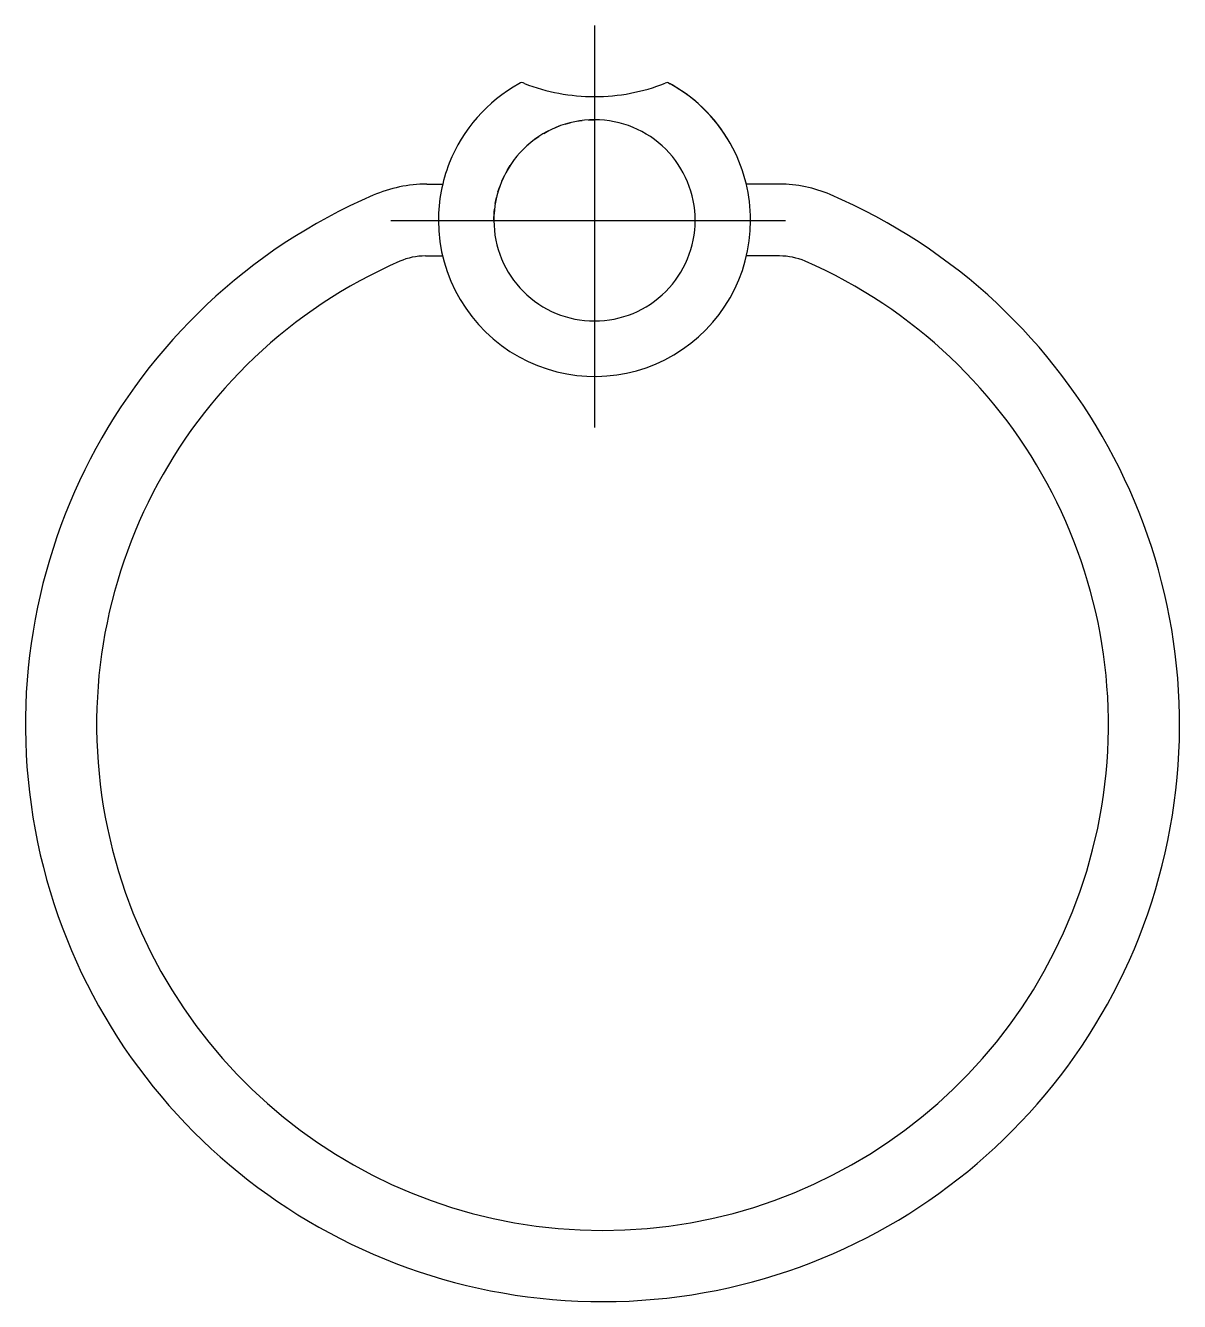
# Model space of a CAD drawing. Extents: x 0.03 to 0.212, y -37.109 to -36.907.
import ezdxf

# ---------------------------------------------------------------- set-up
doc = ezdxf.new("R2010")
doc.units = 0
doc.header["$LTSCALE"] = 0.2
doc.header["$MEASUREMENT"] = 0
doc.linetypes.add('AXES', pattern=[0.54, 0.3, -0.08, 0.08, -0.08])
doc.linetypes.add('CONTINU', pattern=[0])
doc.layers.get('0').update_dxf_attribs({"linetype": 'CONTINUOUS'})
doc.layers.add('DECA_EIXOS', color=5, linetype='AXES')

msp = doc.modelspace()

# ---------------------------------------------------------------- linework, layer by layer
at = {"linetype": 'CONTINU'}
for points in [[(0.10789, -36.91577, 0.174532), (0.09686, -36.92835)], [(0.10875, -36.91571, 0.093395), (0.11985, -36.9178)], [(0.11985, -36.9178, 0.094355), (0.13104, -36.91567)], [(0.14125, -36.92505, 0.141778), (0.13138, -36.91554)], [(0.14176, -36.92598, 0.147455), (0.13181, -36.91577)], [(0.11985, -36.92146, 0.414642), (0.10392, -36.93739)], [(0.13578, -36.93739, 0.414321), (0.11985, -36.92146)], [(0.14454, -36.93739, 0.120642), (0.14176, -36.92598)], [(0.09686, -36.92835, 0.093973), (0.09515, -36.93739)], [(0.09332, -36.93165, 0.102559), (0.08481, -36.93342)], [(0.15714, -36.9333, 0.101733), (0.14913, -36.93165)], [(0.08481, -36.93342, 4.844359), (0.15714, -36.9333)], [(0.10392, -36.93739, -0.029117), (0.10402, -36.93562)], [(0.09515, -36.93739, 0.272942), (0.10791, -36.95899)], [(0.10392, -36.93739, 0.414215), (0.11985, -36.95332)], [(0.10791, -36.95899, 0.572262), (0.14454, -36.93739)], [(0.11985, -36.95332, 0.414214), (0.13578, -36.93739)], [(0.08902, -36.94387, 4.781642), (0.15319, -36.94386)], [(0.09309, -36.94302, 0.103473), (0.08902, -36.94387)], [(0.15319, -36.94386, 0.103479), (0.14913, -36.94302)]]:
    msp.add_lwpolyline(points, format="xyb", dxfattribs=at)
for points in [[(0.10814, -36.91563), (0.10789, -36.91577)], [(0.10832, -36.91554), (0.10814, -36.91563)], [(0.10855, -36.91563), (0.10832, -36.91554)], [(0.10875, -36.91571), (0.10855, -36.91563)], [(0.13138, -36.91554), (0.13104, -36.91567)], [(0.13156, -36.91563), (0.13138, -36.91554)], [(0.13156, -36.91563), (0.13181, -36.91577)], [(0.11521, -36.92215), (0.1161, -36.92191)], [(0.11701, -36.92171), (0.11792, -36.92158)], [(0.11884, -36.92149), (0.11985, -36.92146)], [(0.11182, -36.92363), (0.11263, -36.92319)], [(0.11347, -36.92279), (0.11433, -36.92245)], [(0.10886, -36.92586), (0.10955, -36.92524)], [(0.11027, -36.92466), (0.11103, -36.92412)], [(0.10703, -36.92794), (0.1076, -36.92721)], [(0.10602, -36.92949), (0.1065, -36.9287)], [(0.09332, -36.93165), (0.09582, -36.93165)], [(0.10457, -36.93289), (0.10486, -36.93201)], [(0.10519, -36.93115), (0.10558, -36.93031)], [(0.14913, -36.93165), (0.14387, -36.93165)], [(0.10415, -36.9347), (0.10434, -36.93379)], [(0.09309, -36.94302), (0.0958, -36.94302)], [(0.14913, -36.94302), (0.14389, -36.94302)]]:
    msp.add_lwpolyline(points, dxfattribs=at)
at = {"layer": 'DECA_EIXOS'}
for points in [[(0.11985, -36.90654), (0.11985, -36.97017)], [(0.08759, -36.93739), (0.1501, -36.93739)]]:
    msp.add_lwpolyline(points, dxfattribs=at)

doc.saveas('drawing.dxf')
